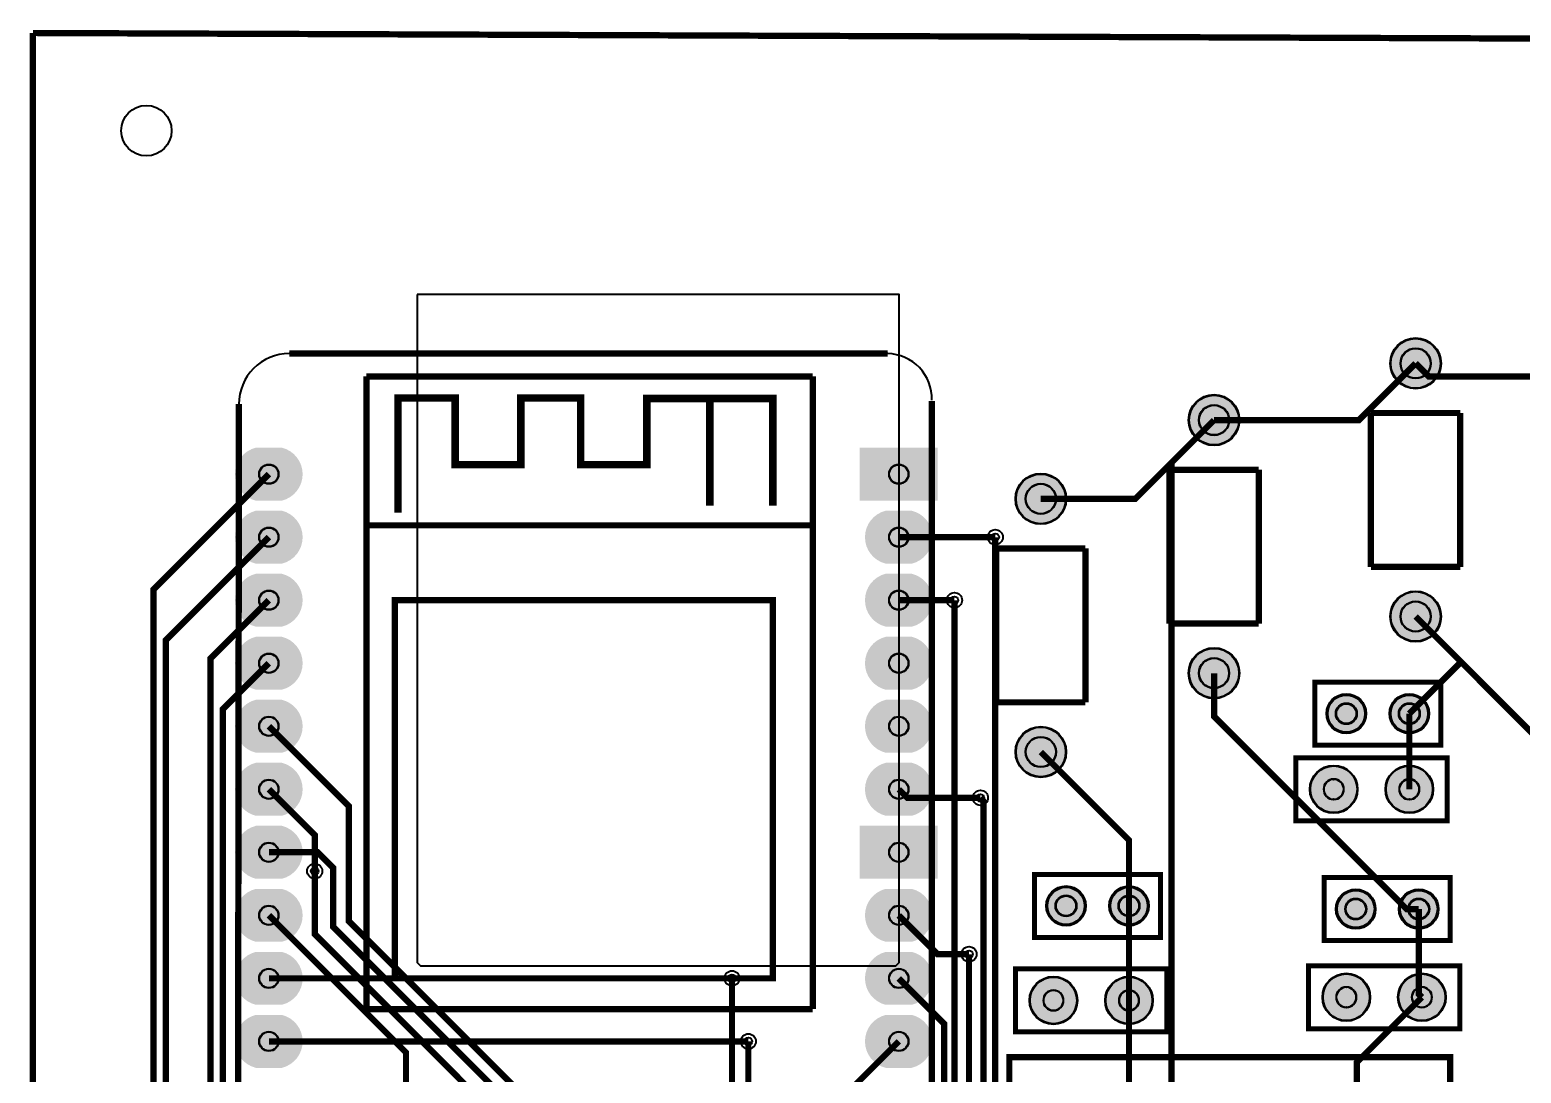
# Model space of a CAD drawing. Header units: millimetres. Extents: x 0 to 138, y 0 to 125.
# Drawn here: x 0 to 60.1, y 82.9 to 125 of the extents above; entities that cross this region are included whole.
import ezdxf

# ---------------------------------------------------------------- set-up
doc = ezdxf.new("R2010")
doc.units = ezdxf.units.MM
for name, color, linetype, true_color in [('BoardOutLine', 7, 'Continuous', 0xff00ff), ('BottomLayer', 7, 'Continuous', 0x0000ff), ('BottomSolderMaskLayer', 7, 'Continuous', 0xaa00ff), ('Hole', 7, 'Continuous', 0x222222), ('Inner1', 7, 'Continuous', 0x999966), ('Inner2', 7, 'Continuous', 0x008000), ('Multi-Layer', 7, 'Continuous', 0xc0c0c0), ('TopSilkLayer', 7, 'Continuous', 0xffcc00), ('TopSolderMaskLayer', 7, 'Continuous', 0x800080)]:
    doc.layers.add(name, color=color, linetype=linetype, true_color=true_color)

msp = doc.modelspace()

# ---------------------------------------------------------------- hatches: boundary and pattern name
at = {"layer": 'BottomSolderMaskLayer'}
for points in [[(54.853, 111.526, 1), (56.904, 111.526, 1)], [(46.725, 109.24, 1), (48.776, 109.24, 1)], [(9.113, 105.994, -0.785398), (9.113, 108.128), (10.162, 108.128, -0.785398), (10.162, 105.994)], [(33.463, 108.128), (36.613, 108.128), (36.613, 105.994), (33.463, 105.994)], [(39.74, 106.065, 1), (41.791, 106.065, 1)], [(9.113, 103.454, -0.785398), (9.113, 105.588), (10.162, 105.588, -0.785398), (10.162, 103.454)], [(34.513, 103.454, -0.785398), (34.513, 105.588), (35.563, 105.588, -0.785398), (35.563, 103.454)], [(9.113, 100.914, -0.785398), (9.113, 103.048), (10.162, 103.048, -0.785398), (10.162, 100.914)], [(34.513, 100.914, -0.785398), (34.513, 103.048), (35.563, 103.048, -0.785398), (35.563, 100.914)], [(54.853, 101.326, 1), (56.904, 101.326, 1)], [(9.113, 98.374, -0.785398), (9.113, 100.508), (10.162, 100.508, -0.785398), (10.162, 98.374)], [(34.513, 98.374, -0.785398), (34.513, 100.508), (35.563, 100.508, -0.785398), (35.563, 98.374)], [(46.725, 99.04, 1), (48.776, 99.04, 1)], [(52.284, 97.409, 1), (53.886, 97.409, 1)], [(54.824, 97.409, 1), (56.426, 97.409, 1)], [(9.113, 95.834, -0.785398), (9.113, 97.968), (10.162, 97.968, -0.785398), (10.162, 95.834)], [(34.513, 95.834, -0.785398), (34.513, 97.968), (35.563, 97.968, -0.785398), (35.563, 95.834)], [(39.74, 95.865, 1), (41.791, 95.865, 1)], [(9.113, 93.294, -0.785398), (9.113, 95.428), (10.162, 95.428, -0.785398), (10.162, 93.294)], [(34.513, 93.294, -0.785398), (34.513, 95.428), (35.563, 95.428, -0.785398), (35.563, 93.294)], [(51.611, 94.361, 1), (53.542, 94.361, 1)], [(54.659, 94.361, 1), (56.59, 94.361, 1)], [(9.113, 90.754, -0.785398), (9.113, 92.888), (10.162, 92.888, -0.785398), (10.162, 90.754)], [(33.463, 92.888), (36.613, 92.888), (36.613, 90.754), (33.463, 90.754)], [(9.113, 88.214, -0.785398), (9.113, 90.348), (10.162, 90.348, -0.785398), (10.162, 88.214)], [(34.513, 88.214, -0.785398), (34.513, 90.348), (35.563, 90.348, -0.785398), (35.563, 88.214)], [(40.981, 89.662, 1), (42.583, 89.662, 1)], [(43.521, 89.662, 1), (45.123, 89.662, 1)], [(52.665, 89.535, 1), (54.267, 89.535, 1)], [(55.205, 89.535, 1), (56.807, 89.535, 1)], [(9.113, 85.674, -0.785398), (9.113, 87.808), (10.162, 87.808, -0.785398), (10.162, 85.674)], [(34.513, 85.674, -0.785398), (34.513, 87.808), (35.563, 87.808, -0.785398), (35.563, 85.674)], [(40.308, 85.852, 1), (42.239, 85.852, 1)], [(43.356, 85.852, 1), (45.287, 85.852, 1)], [(52.119, 85.979, 1), (54.05, 85.979, 1)], [(55.167, 85.979, 1), (57.098, 85.979, 1)], [(9.113, 83.134, -0.785398), (9.113, 85.268), (10.162, 85.268, -0.785398), (10.162, 83.134)], [(34.513, 83.134, -0.785398), (34.513, 85.268), (35.563, 85.268, -0.785398), (35.563, 83.134)]]:
    msp.add_hatch(color=256, dxfattribs=at).paths.add_polyline_path(points)
at = {"layer": 'Multi-Layer'}
for points in [[(54.879, 111.526, 1), (56.879, 111.526, 1)], [(46.751, 109.24, 1), (48.751, 109.24, 1)], [(9.13, 106.045, -0.785398), (9.13, 108.077), (10.146, 108.077, -0.785398), (10.146, 106.045)], [(33.514, 108.077), (36.562, 108.077), (36.562, 106.045), (33.514, 106.045)], [(39.766, 106.065, 1), (41.766, 106.065, 1)], [(9.13, 103.505, -0.785398), (9.13, 105.537), (10.146, 105.537, -0.785398), (10.146, 103.505)], [(34.53, 103.505, -0.785398), (34.53, 105.537), (35.546, 105.537, -0.785398), (35.546, 103.505)], [(9.13, 100.965, -0.785398), (9.13, 102.997), (10.146, 102.997, -0.785398), (10.146, 100.965)], [(34.53, 100.965, -0.785398), (34.53, 102.997), (35.546, 102.997, -0.785398), (35.546, 100.965)], [(54.879, 101.326, 1), (56.879, 101.326, 1)], [(9.13, 98.425, -0.785398), (9.13, 100.457), (10.146, 100.457, -0.785398), (10.146, 98.425)], [(34.53, 98.425, -0.785398), (34.53, 100.457), (35.546, 100.457, -0.785398), (35.546, 98.425)], [(46.751, 99.04, 1), (48.751, 99.04, 1)], [(52.335, 97.409, 1), (53.835, 97.409, 1)], [(54.875, 97.409, 1), (56.375, 97.409, 1)], [(9.13, 95.885, -0.785398), (9.13, 97.917), (10.146, 97.917, -0.785398), (10.146, 95.885)], [(34.53, 95.885, -0.785398), (34.53, 97.917), (35.546, 97.917, -0.785398), (35.546, 95.885)], [(39.766, 95.865, 1), (41.766, 95.865, 1)], [(9.13, 93.345, -0.785398), (9.13, 95.377), (10.146, 95.377, -0.785398), (10.146, 93.345)], [(34.53, 93.345, -0.785398), (34.53, 95.377), (35.546, 95.377, -0.785398), (35.546, 93.345)], [(51.637, 94.361, 1), (53.517, 94.361, 1)], [(54.685, 94.361, 1), (56.565, 94.361, 1)], [(9.13, 90.805, -0.785398), (9.13, 92.837), (10.146, 92.837, -0.785398), (10.146, 90.805)], [(33.514, 92.837), (36.562, 92.837), (36.562, 90.805), (33.514, 90.805)], [(9.13, 88.265, -0.785398), (9.13, 90.297), (10.146, 90.297, -0.785398), (10.146, 88.265)], [(34.53, 88.265, -0.785398), (34.53, 90.297), (35.546, 90.297, -0.785398), (35.546, 88.265)], [(41.032, 89.662, 1), (42.532, 89.662, 1)], [(43.572, 89.662, 1), (45.072, 89.662, 1)], [(52.716, 89.535, 1), (54.216, 89.535, 1)], [(55.256, 89.535, 1), (56.756, 89.535, 1)], [(9.13, 85.725, -0.785398), (9.13, 87.757), (10.146, 87.757, -0.785398), (10.146, 85.725)], [(34.53, 85.725, -0.785398), (34.53, 87.757), (35.546, 87.757, -0.785398), (35.546, 85.725)], [(40.334, 85.852, 1), (42.214, 85.852, 1)], [(43.382, 85.852, 1), (45.262, 85.852, 1)], [(52.145, 85.979, 1), (54.025, 85.979, 1)], [(55.193, 85.979, 1), (57.073, 85.979, 1)], [(9.13, 83.185, -0.785398), (9.13, 85.217), (10.146, 85.217, -0.785398), (10.146, 83.185)], [(34.53, 83.185, -0.785398), (34.53, 85.217), (35.546, 85.217, -0.785398), (35.546, 83.185)]]:
    msp.add_hatch(color=256, dxfattribs=at).paths.add_polyline_path(points)
at = {"layer": 'TopSolderMaskLayer'}
for points in [[(54.853, 111.526, 1), (56.904, 111.526, 1)], [(46.725, 109.24, 1), (48.776, 109.24, 1)], [(9.113, 105.994, -0.785398), (9.113, 108.128), (10.162, 108.128, -0.785398), (10.162, 105.994)], [(33.463, 108.128), (36.613, 108.128), (36.613, 105.994), (33.463, 105.994)], [(39.74, 106.065, 1), (41.791, 106.065, 1)], [(9.113, 103.454, -0.785398), (9.113, 105.588), (10.162, 105.588, -0.785398), (10.162, 103.454)], [(34.513, 103.454, -0.785398), (34.513, 105.588), (35.563, 105.588, -0.785398), (35.563, 103.454)], [(9.113, 100.914, -0.785398), (9.113, 103.048), (10.162, 103.048, -0.785398), (10.162, 100.914)], [(34.513, 100.914, -0.785398), (34.513, 103.048), (35.563, 103.048, -0.785398), (35.563, 100.914)], [(54.853, 101.326, 1), (56.904, 101.326, 1)], [(9.113, 98.374, -0.785398), (9.113, 100.508), (10.162, 100.508, -0.785398), (10.162, 98.374)], [(34.513, 98.374, -0.785398), (34.513, 100.508), (35.563, 100.508, -0.785398), (35.563, 98.374)], [(46.725, 99.04, 1), (48.776, 99.04, 1)], [(52.284, 97.409, 1), (53.886, 97.409, 1)], [(54.824, 97.409, 1), (56.426, 97.409, 1)], [(9.113, 95.834, -0.785398), (9.113, 97.968), (10.162, 97.968, -0.785398), (10.162, 95.834)], [(34.513, 95.834, -0.785398), (34.513, 97.968), (35.563, 97.968, -0.785398), (35.563, 95.834)], [(39.74, 95.865, 1), (41.791, 95.865, 1)], [(9.113, 93.294, -0.785398), (9.113, 95.428), (10.162, 95.428, -0.785398), (10.162, 93.294)], [(34.513, 93.294, -0.785398), (34.513, 95.428), (35.563, 95.428, -0.785398), (35.563, 93.294)], [(51.611, 94.361, 1), (53.542, 94.361, 1)], [(54.659, 94.361, 1), (56.59, 94.361, 1)], [(9.113, 90.754, -0.785398), (9.113, 92.888), (10.162, 92.888, -0.785398), (10.162, 90.754)], [(33.463, 92.888), (36.613, 92.888), (36.613, 90.754), (33.463, 90.754)], [(9.113, 88.214, -0.785398), (9.113, 90.348), (10.162, 90.348, -0.785398), (10.162, 88.214)], [(34.513, 88.214, -0.785398), (34.513, 90.348), (35.563, 90.348, -0.785398), (35.563, 88.214)], [(40.981, 89.662, 1), (42.583, 89.662, 1)], [(43.521, 89.662, 1), (45.123, 89.662, 1)], [(52.665, 89.535, 1), (54.267, 89.535, 1)], [(55.205, 89.535, 1), (56.807, 89.535, 1)], [(9.113, 85.674, -0.785398), (9.113, 87.808), (10.162, 87.808, -0.785398), (10.162, 85.674)], [(34.513, 85.674, -0.785398), (34.513, 87.808), (35.563, 87.808, -0.785398), (35.563, 85.674)], [(40.308, 85.852, 1), (42.239, 85.852, 1)], [(43.356, 85.852, 1), (45.287, 85.852, 1)], [(52.119, 85.979, 1), (54.05, 85.979, 1)], [(55.167, 85.979, 1), (57.098, 85.979, 1)], [(9.113, 83.134, -0.785398), (9.113, 85.268), (10.162, 85.268, -0.785398), (10.162, 83.134)], [(34.513, 83.134, -0.785398), (34.513, 85.268), (35.563, 85.268, -0.785398), (35.563, 83.134)]]:
    msp.add_hatch(color=256, dxfattribs=at).paths.add_polyline_path(points)

# ---------------------------------------------------------------- linework, layer by layer
at = {"layer": 'BoardOutLine', "const_width": 0.254}
for points in [[(137.54, 124.333), (137.54, -0.254), (0.126, -0.254), (0.126, 124.841)], [(0.126, 124.841), (137.54, 124.333)]]:
    msp.add_lwpolyline(points, dxfattribs=at)
at = {"layer": 'BottomLayer'}
msp.add_lwpolyline([(15.62, 114.3), (15.62, 87.376), (15.747, 87.249), (34.924, 87.249), (35.051, 87.376), (35.051, 114.3), (30.225, 114.3)], close=True, dxfattribs=at)
at = {"layer": 'BottomLayer', "const_width": 0.254}
for points in [[(47.751, 109.24), (46.032, 107.522), (46.032, 27.004), (40.238, 21.209)], [(9.638, 107.061), (4.982, 102.405), (4.982, 12.336), (5.483, 11.835), (12.728, 11.835), (12.802, 11.909), (12.802, 13.973), (12.399, 14.377), (11.683, 14.377)], [(9.638, 104.521), (5.484, 100.368), (5.484, 14.45), (5.668, 14.265), (7.55, 14.265), (8.025, 13.79), (8.025, 12.954)], [(33.12, 12.954), (33.12, 12.116), (33.401, 11.835), (38.202, 11.835), (38.93, 12.563), (38.93, 104.521)], [(9.638, 101.981), (7.285, 99.629), (7.285, 16.837)], [(34.543, 14.071), (35.381, 14.071), (35.662, 14.353), (35.662, 16.221), (37.284, 17.843), (37.284, 101.981)], [(11.683, 12.954), (10.322, 14.314), (10.322, 17.897), (7.776, 20.443), (7.776, 97.58), (9.638, 99.441)], [(47.751, 99.04), (47.751, 97.298), (55.514, 89.535), (56.006, 89.535)], [(55.625, 94.361), (55.625, 97.409)], [(9.638, 96.901), (12.865, 93.674), (12.865, 89.045), (22.234, 79.677), (22.234, 25.324), (22.962, 24.596), (22.962, 11.909), (22.888, 11.835), (20.701, 11.835), (20.42, 12.116), (20.42, 12.954)], [(40.766, 95.865), (44.322, 92.309), (44.322, 89.662)], [(37.083, 14.071), (37.921, 14.071), (38.455, 14.606), (38.455, 93.889), (38.33, 94.014)], [(21.843, 14.071), (21.005, 14.071), (20.724, 14.353), (20.724, 80.328), (12.231, 88.82), (12.231, 91.193), (11.603, 91.821), (9.638, 91.821)], [(15.645, 12.954), (15.645, 13.731), (15.268, 14.108), (13.457, 14.108), (13.104, 14.462), (13.104, 18.166), (18.467, 23.529), (18.467, 81.544), (11.486, 88.525), (11.486, 91.064)], [(44.322, 89.662), (44.322, 85.852)], [(56.006, 89.535), (56.006, 86.106), (56.133, 85.979)], [(9.638, 89.281), (15.168, 83.751), (15.168, 59.372)], [(37.87, 87.715), (37.87, 17.398), (37.083, 16.611)], [(28.313, 86.741), (28.313, 14.463), (28.705, 14.071), (29.463, 14.071)], [(34.543, 16.611), (36.867, 18.935), (36.867, 84.912), (35.038, 86.741)], [(54.736, 66.929), (53.513, 68.152), (53.513, 83.359), (56.133, 85.979)], [(42.036, 66.929), (44.322, 69.215), (44.322, 85.852)], [(28.972, 16.96), (28.972, 84.201)]]:
    msp.add_lwpolyline(points, dxfattribs=at)
at = {"layer": 'BottomSolderMaskLayer'}
for points in [[(52.574, 94.772), (52.579, 94.772)], [(55.622, 94.772), (55.627, 94.772)], [(52.574, 93.95), (52.579, 93.95)], [(55.622, 93.95), (55.627, 93.95)], [(41.271, 86.263), (41.276, 86.263)], [(44.319, 86.263), (44.324, 86.263)], [(53.082, 86.39), (53.087, 86.39)], [(56.13, 86.39), (56.135, 86.39)], [(41.271, 85.441), (41.276, 85.441)], [(44.319, 85.441), (44.324, 85.441)], [(53.082, 85.568), (53.087, 85.568)], [(56.13, 85.568), (56.135, 85.568)]]:
    msp.add_lwpolyline(points, close=True, dxfattribs=at)
for centre, radius in [((55.879, 111.526), 1.025), ((55.879, 111.526), 0.615), ((47.751, 109.24), 1.025), ((47.751, 109.24), 0.615), ((9.638, 107.061), 0.394), ((35.038, 107.061), 0.394), ((40.766, 106.065), 1.025), ((40.766, 106.065), 0.615), ((9.638, 104.521), 0.394), ((35.038, 104.521), 0.394), ((9.638, 101.981), 0.394), ((35.038, 101.981), 0.394), ((55.879, 101.326), 1.025), ((55.879, 101.326), 0.615), ((9.638, 99.441), 0.394), ((35.038, 99.441), 0.394), ((47.751, 99.04), 1.025), ((47.751, 99.04), 0.615), ((53.085, 97.409), 0.801), ((55.625, 97.409), 0.801), ((53.085, 97.409), 0.427), ((55.625, 97.409), 0.427), ((9.638, 96.901), 0.394), ((35.038, 96.901), 0.394), ((40.766, 95.865), 1.025), ((40.766, 95.865), 0.615), ((52.577, 94.361), 0.965), ((55.625, 94.361), 0.965), ((9.638, 94.361), 0.394), ((35.038, 94.361), 0.394), ((9.638, 91.821), 0.394), ((35.038, 91.821), 0.394), ((41.782, 89.662), 0.801), ((44.322, 89.662), 0.801), ((53.466, 89.535), 0.801), ((56.006, 89.535), 0.801), ((9.638, 89.281), 0.394), ((35.038, 89.281), 0.394), ((41.782, 89.662), 0.427), ((44.322, 89.662), 0.427), ((53.466, 89.535), 0.427), ((56.006, 89.535), 0.427), ((9.638, 86.741), 0.394), ((35.038, 86.741), 0.394), ((41.274, 85.852), 0.965), ((44.322, 85.852), 0.965), ((53.085, 85.979), 0.965), ((56.133, 85.979), 0.965), ((9.638, 84.201), 0.394), ((35.038, 84.201), 0.394)]:
    msp.add_circle(centre, radius, dxfattribs=at)
for centre, start, end in [((52.574, 94.361), 450, 270), ((52.579, 94.361), 270, 450), ((55.622, 94.361), 450, 270), ((55.627, 94.361), 270, 450), ((41.271, 85.852), 450, 270), ((41.276, 85.852), 270, 450), ((44.319, 85.852), 450, 270), ((44.324, 85.852), 270, 450), ((53.082, 85.979), 450, 270), ((53.087, 85.979), 270, 450), ((56.13, 85.979), 450, 270), ((56.135, 85.979), 270, 450)]:
    msp.add_arc(centre, 0.411, start, end, dxfattribs=at)
at = {"layer": 'Hole'}
for centre in [(38.93, 104.521), (37.284, 101.981), (38.33, 94.014), (11.486, 91.064), (37.87, 87.715), (28.313, 86.741), (28.972, 84.201)]:
    msp.add_circle(centre, 0.153, dxfattribs=at)
at = {"layer": 'Inner1', "const_width": 0.254}
for points in [[(47.751, 109.24), (53.593, 109.24), (55.879, 111.526)], [(55.879, 111.526), (56.407, 110.998), (113.886, 110.998)], [(40.766, 106.065), (44.576, 106.065), (47.751, 109.24)], [(35.038, 104.521), (38.93, 104.521)], [(35.038, 101.981), (37.284, 101.981)], [(55.879, 101.326), (57.71, 99.495)], [(55.625, 97.409), (57.71, 99.495)], [(57.71, 99.495), (60.558, 96.647), (62.406, 96.647)], [(35.038, 94.361), (35.385, 94.014), (38.33, 94.014)], [(35.038, 89.281), (36.604, 87.715), (37.87, 87.715)], [(9.638, 86.741), (28.313, 86.741)], [(9.638, 84.201), (28.972, 84.201)], [(35.038, 84.201), (26.589, 75.752), (21.484, 75.752)]]:
    msp.add_lwpolyline(points, dxfattribs=at)
at = {"layer": 'Inner2', "const_width": 0.254}
msp.add_lwpolyline([(9.638, 94.361), (11.486, 92.513), (11.486, 91.064)], dxfattribs=at)
at = {"layer": 'Multi-Layer'}
for points in [[(52.574, 94.761), (52.579, 94.761)], [(55.622, 94.761), (55.627, 94.761)], [(52.574, 93.961), (52.579, 93.961)], [(55.622, 93.961), (55.627, 93.961)], [(41.271, 86.252), (41.276, 86.252)], [(44.319, 86.252), (44.324, 86.252)], [(53.082, 86.379), (53.087, 86.379)], [(56.13, 86.379), (56.135, 86.379)], [(41.271, 85.452), (41.276, 85.452)], [(44.319, 85.452), (44.324, 85.452)], [(53.082, 85.579), (53.087, 85.579)], [(56.13, 85.579), (56.135, 85.579)]]:
    msp.add_lwpolyline(points, close=True, dxfattribs=at)
for centre, radius in [((4.699, 120.904), 1.016), ((55.879, 111.526), 1), ((55.879, 111.526), 0.6), ((47.751, 109.24), 1), ((47.751, 109.24), 0.6), ((9.638, 107.061), 0.381), ((35.038, 107.061), 0.381), ((40.766, 106.065), 1), ((40.766, 106.065), 0.6), ((9.638, 104.521), 0.381), ((35.038, 104.521), 0.381), ((38.93, 104.521), 0.305), ((9.638, 101.981), 0.381), ((35.038, 101.981), 0.381), ((37.284, 101.981), 0.305), ((55.879, 101.326), 1), ((55.879, 101.326), 0.6), ((47.751, 99.04), 1), ((9.638, 99.441), 0.381), ((35.038, 99.441), 0.381), ((47.751, 99.04), 0.6), ((53.085, 97.409), 0.75), ((55.625, 97.409), 0.75), ((53.085, 97.409), 0.4), ((55.625, 97.409), 0.4), ((9.638, 96.901), 0.381), ((35.038, 96.901), 0.381), ((40.766, 95.865), 1), ((40.766, 95.865), 0.6), ((52.577, 94.361), 0.94), ((55.625, 94.361), 0.94), ((9.638, 94.361), 0.381), ((35.038, 94.361), 0.381), ((38.33, 94.014), 0.305), ((9.638, 91.821), 0.381), ((35.038, 91.821), 0.381), ((11.486, 91.064), 0.305), ((41.782, 89.662), 0.75), ((44.322, 89.662), 0.75), ((53.466, 89.535), 0.75), ((56.006, 89.535), 0.75), ((9.638, 89.281), 0.381), ((35.038, 89.281), 0.381), ((41.782, 89.662), 0.4), ((44.322, 89.662), 0.4), ((53.466, 89.535), 0.4), ((56.006, 89.535), 0.4), ((37.87, 87.715), 0.305), ((9.638, 86.741), 0.381), ((28.313, 86.741), 0.305), ((35.038, 86.741), 0.381), ((41.274, 85.852), 0.94), ((44.322, 85.852), 0.94), ((53.085, 85.979), 0.94), ((56.133, 85.979), 0.94), ((9.638, 84.201), 0.381), ((28.972, 84.201), 0.305), ((35.038, 84.201), 0.381)]:
    msp.add_circle(centre, radius, dxfattribs=at)
for centre, start, end in [((52.574, 94.361), 450, 270), ((52.579, 94.361), 270, 450), ((55.622, 94.361), 450, 270), ((55.627, 94.361), 270, 450), ((41.271, 85.852), 450, 270), ((41.276, 85.852), 270, 450), ((44.319, 85.852), 450, 270), ((44.324, 85.852), 270, 450), ((53.082, 85.979), 450, 270), ((53.087, 85.979), 270, 450), ((56.13, 85.979), 450, 270), ((56.135, 85.979), 270, 450)]:
    msp.add_arc(centre, 0.4, start, end, dxfattribs=at)
at = {"layer": 'TopSilkLayer'}
for points, const_width in [([(10.463, 111.92), (34.593, 111.92)], 0.254), ([(13.57, 110.998), (13.57, 97.498), (13.57, 85.499)], 0.254), ([(13.57, 110.998), (31.571, 110.998)], 0.254), ([(31.571, 110.998), (31.571, 85.499)], 0.254), ([(29.958, 105.791), (29.958, 110.109), (24.878, 110.109), (24.878, 107.442), (22.211, 107.442), (22.211, 110.135), (19.798, 110.135), (19.798, 107.442), (17.148, 107.442), (17.148, 110.135), (14.845, 110.135), (14.845, 105.512), (14.845, 105.537)], 0.3), ([(27.418, 105.791), (27.418, 110.135)], 0.3), ([(36.371, 110.015), (36.371, 58.801)], 0.254), ([(8.368, 58.646), (8.431, 109.888)], 0.254), ([(57.679, 109.526), (54.079, 109.526)], 0.254), ([(54.079, 109.526), (54.079, 103.326)], 0.254), ([(57.679, 109.526), (57.679, 103.326)], 0.254), ([(49.551, 107.24), (45.951, 107.24)], 0.254), ([(45.951, 107.24), (45.951, 101.04)], 0.254), ([(49.551, 107.24), (49.551, 101.04)], 0.254), ([(13.57, 104.999), (29.569, 104.999), (31.571, 104.999)], 0.254), ([(42.566, 104.065), (38.966, 104.065)], 0.254), ([(38.966, 104.065), (38.966, 97.865)], 0.254), ([(42.566, 104.065), (42.566, 97.865)], 0.254), ([(57.679, 103.326), (54.079, 103.326)], 0.254), ([(49.551, 101.04), (45.951, 101.04)], 0.254), ([(42.566, 97.865), (38.966, 97.865)], 0.254), ([(13.57, 85.499), (31.571, 85.499)], 0.254)]:
    msp.add_lwpolyline(points, dxfattribs=dict(at, const_width=const_width))
for points, const_width in [([(14.718, 101.981), (14.718, 86.741), (29.958, 86.741), (29.958, 101.981), (14.718, 101.981)], 0.254), ([(51.815, 98.679), (51.815, 96.139), (56.895, 96.139), (56.895, 98.679), (51.815, 98.679)], 0.201), ([(57.149, 95.631), (51.053, 95.631), (51.053, 93.091), (57.149, 93.091), (57.149, 95.631)], 0.201), ([(40.512, 90.932), (40.512, 88.392), (45.592, 88.392), (45.592, 90.932), (40.512, 90.932)], 0.201), ([(52.196, 90.805), (52.196, 88.265), (57.276, 88.265), (57.276, 90.805), (52.196, 90.805)], 0.201), ([(45.846, 87.122), (39.75, 87.122), (39.75, 84.582), (45.846, 84.582), (45.846, 87.122)], 0.201), ([(57.657, 87.249), (51.561, 87.249), (51.561, 84.709), (57.657, 84.709), (57.657, 87.249)], 0.201), ([(39.496, 58.103), (39.496, 83.566), (57.276, 83.566), (57.276, 58.103), (39.496, 58.103)], 0.254)]:
    msp.add_lwpolyline(points, close=True, dxfattribs=dict(at, const_width=const_width))
for centre, radius, start, end in [((10.452, 109.9), 2.021, 90, 180.325), ((34.55, 110.099), 1.822, 358.4181, 88.63204)]:
    msp.add_arc(centre, radius, start, end, dxfattribs=at)
at = {"layer": 'TopSolderMaskLayer'}
for points in [[(52.574, 94.772), (52.579, 94.772)], [(55.622, 94.772), (55.627, 94.772)], [(52.574, 93.95), (52.579, 93.95)], [(55.622, 93.95), (55.627, 93.95)], [(41.271, 86.263), (41.276, 86.263)], [(44.319, 86.263), (44.324, 86.263)], [(53.082, 86.39), (53.087, 86.39)], [(56.13, 86.39), (56.135, 86.39)], [(41.271, 85.441), (41.276, 85.441)], [(44.319, 85.441), (44.324, 85.441)], [(53.082, 85.568), (53.087, 85.568)], [(56.13, 85.568), (56.135, 85.568)]]:
    msp.add_lwpolyline(points, close=True, dxfattribs=at)
for centre, radius in [((55.879, 111.526), 1.025), ((55.879, 111.526), 0.615), ((47.751, 109.24), 1.025), ((47.751, 109.24), 0.615), ((9.638, 107.061), 0.394), ((35.038, 107.061), 0.394), ((40.766, 106.065), 1.025), ((40.766, 106.065), 0.615), ((9.638, 104.521), 0.394), ((35.038, 104.521), 0.394), ((9.638, 101.981), 0.394), ((35.038, 101.981), 0.394), ((55.879, 101.326), 1.025), ((55.879, 101.326), 0.615), ((9.638, 99.441), 0.394), ((35.038, 99.441), 0.394), ((47.751, 99.04), 1.025), ((47.751, 99.04), 0.615), ((53.085, 97.409), 0.801), ((55.625, 97.409), 0.801), ((53.085, 97.409), 0.427), ((55.625, 97.409), 0.427), ((9.638, 96.901), 0.394), ((35.038, 96.901), 0.394), ((40.766, 95.865), 1.025), ((40.766, 95.865), 0.615), ((52.577, 94.361), 0.965), ((55.625, 94.361), 0.965), ((9.638, 94.361), 0.394), ((35.038, 94.361), 0.394), ((9.638, 91.821), 0.394), ((35.038, 91.821), 0.394), ((41.782, 89.662), 0.801), ((44.322, 89.662), 0.801), ((53.466, 89.535), 0.801), ((56.006, 89.535), 0.801), ((9.638, 89.281), 0.394), ((35.038, 89.281), 0.394), ((41.782, 89.662), 0.427), ((44.322, 89.662), 0.427), ((53.466, 89.535), 0.427), ((56.006, 89.535), 0.427), ((9.638, 86.741), 0.394), ((35.038, 86.741), 0.394), ((41.274, 85.852), 0.965), ((44.322, 85.852), 0.965), ((53.085, 85.979), 0.965), ((56.133, 85.979), 0.965), ((9.638, 84.201), 0.394), ((35.038, 84.201), 0.394)]:
    msp.add_circle(centre, radius, dxfattribs=at)
for centre, start, end in [((52.574, 94.361), 450, 270), ((52.579, 94.361), 270, 450), ((55.622, 94.361), 450, 270), ((55.627, 94.361), 270, 450), ((41.271, 85.852), 450, 270), ((41.276, 85.852), 270, 450), ((44.319, 85.852), 450, 270), ((44.324, 85.852), 270, 450), ((53.082, 85.979), 450, 270), ((53.087, 85.979), 270, 450), ((56.13, 85.979), 450, 270), ((56.135, 85.979), 270, 450)]:
    msp.add_arc(centre, 0.411, start, end, dxfattribs=at)

doc.saveas('drawing.dxf')
